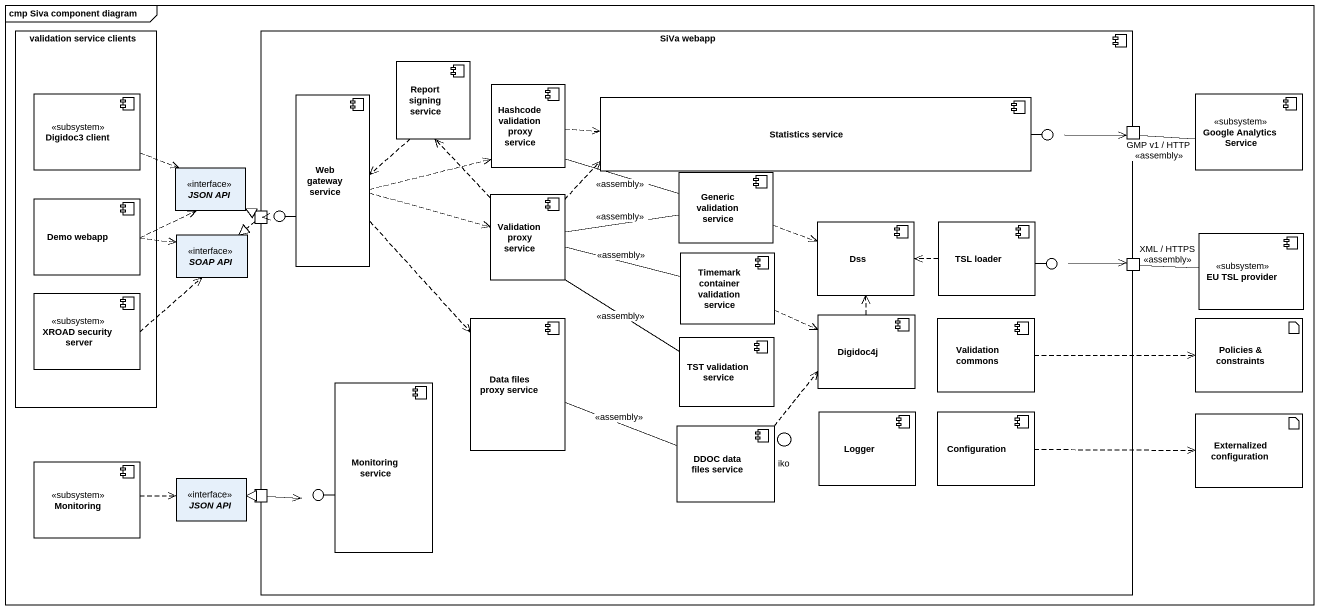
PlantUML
@startuml
mainframe cmp Siva component diagram
allowmixing
hide circle
hide empty members
rectangle "validation service clients" as validation_service_clients {
  component "Digidoc3 client" as Digidoc3_client <<subsystem>> #FFFFFF
  component "Demo webapp" as Demo_webapp #FFFFFF
  component "XROAD security server" as XROAD_security_server <<subsystem>> #FFFFFF
}
component "SiVa webapp" as SiVa_webapp #FFFFFF {
  component "Report signing service" as Report_signing_service #FFFFFF
  component "Web gateway service" as Web_gateway_service #FFFFFF
  component "Hashcode validation proxy service" as Hashcode_validation_proxy #FFFFFF
  component "Statistics service" as Statistics_service #FFFFFF
  port " " as port1 #FFFFFF
  component "Validation proxy service" as Validation_proxy_service #FFFFFF
  component "Generic validation service" as Generic_validation_service #FFFFFF
  port " " as port2 #FFFFFF
  component Dss #FFFFFF
  component "TSL loader" as TSL_loader #FFFFFF
  component "Timemark container validation service" as Timemark_container #FFFFFF
  port " " as port3 #FFFFFF
  component "Data files proxy service" as Data_files_proxy_service #FFFFFF
  component "TST validation service" as TST_validation_service #FFFFFF
  component Digidoc4j #FFFFFF
  component "Validation commons" as Validation_commons #FFFFFF
  component "Monitoring service" as Monitoring_service #FFFFFF
  component "DDOC data files service" as DDOC_data_files_service #FFFFFF
  component Logger #FFFFFF
  component Configuration #FFFFFF
  port " " as port4
}
component "Google Analytics Service" as Google_Analytics_Service <<subsystem>> #FFFFFF
() " " as lollipop1 #FFFFFF
interface "JSON API" as JSON_API <<interface>>
() " " as lollipop2 #FFFFFF
component "EU TSL provider" as EU_TSL_provider <<subsystem>> #FFFFFF
interface "SOAP API" as SOAP_API <<interface>>
() " " as lollipop3 #FFFFFF
artifact "Policies & constraints" as Policies_constraints #FFFFFF
() iko
artifact "Externalized configuration" as Externalized_configuration #FFFFFF
component Monitoring <<subsystem>> #FFFFFF
interface "JSON API" as JSON_API_2 <<interface>>
() " " as lollipop4
Statistics_service -right- lollipop1
Web_gateway_service -- lollipop2
TSL_loader -right- lollipop3
SiVa_webapp -- iko
Monitoring_service -left- lollipop4
Report_signing_service ..> Web_gateway_service
Digidoc3_client .right.> JSON_API
Web_gateway_service .right.> Hashcode_validation_proxy
Web_gateway_service .right.> Validation_proxy_service
Web_gateway_service ..> Data_files_proxy_service
Hashcode_validation_proxy .right.> Statistics_service
Hashcode_validation_proxy -right- Generic_validation_service : <<assembly>>
lollipop1 -right-> port1
port1 -right- Google_Analytics_Service : GMP v1 / HTTP\n<<assembly>>
Validation_proxy_service .up.> Report_signing_service
Validation_proxy_service .right.> Statistics_service
Validation_proxy_service -right- Generic_validation_service : <<assembly>>
Validation_proxy_service -right- Timemark_container : <<assembly>>
Validation_proxy_service -- TST_validation_service : <<assembly>>
Generic_validation_service .right.> Dss
Demo_webapp .right.> JSON_API
Demo_webapp .right.> SOAP_API
port2 .left.|> JSON_API
port2 -right-> lollipop2
port2 ..|> SOAP_API
TSL_loader .left.> Dss
Timemark_container .right.> Digidoc4j
lollipop3 -right-> port3
port3 -right- EU_TSL_provider : XML / HTTPS\n<<assembly>>
XROAD_security_server .up.> SOAP_API
Data_files_proxy_service -right- DDOC_data_files_service : <<assembly>>
Digidoc4j .up.> Dss
Validation_commons .right.> Policies_constraints
DDOC_data_files_service .up.> Digidoc4j
Configuration .right.> Externalized_configuration
Monitoring .right.> JSON_API_2
port4 .left.|> JSON_API_2
port4 -right-> lollipop4
@enduml
